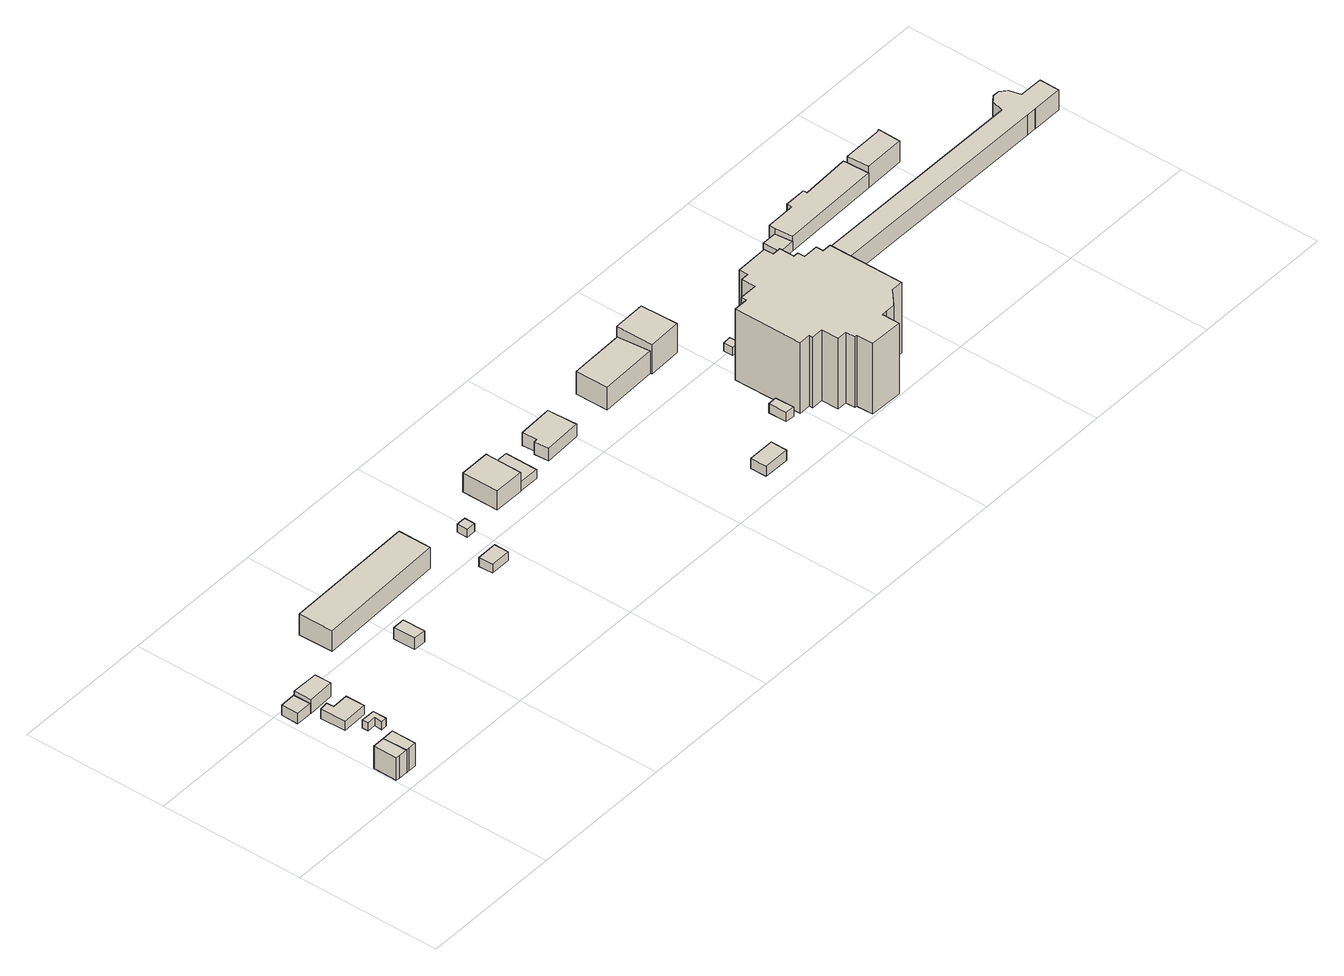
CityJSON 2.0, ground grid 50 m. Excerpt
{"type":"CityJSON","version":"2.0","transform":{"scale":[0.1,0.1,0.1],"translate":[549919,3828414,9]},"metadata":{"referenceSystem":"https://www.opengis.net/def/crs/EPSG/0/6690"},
"CityObjects":{
"building1":{"type":"Building","attributes":{"計測周辺長":25.39,"1/2500図郭":107,"区名":"平野区","町丁目名称":"瓜破南１丁目","街区番号":1,"class":"3001","usage":"411","measuredHeight":8.4,"storeysAboveGround":3,"BuildingDetailAttribute.buildingRoofEdgeArea":36.38,"BuildingDetailAttribute.buildingStructureType":"601","BuildingDetailAttribute.buildingStructureOrgType":"1","BuildingDetailAttribute.detailedUsage":"1110","BuildingDetailAttribute.specifiedBuildingCoverageRate":0.8,"BuildingDetailAttribute.surveyYear":2017,"BuildingRiverFloodingRiskAttribute.description":"10","BuildingRiverFloodingRiskAttribute.rank":"2","BuildingRiverFloodingRiskAttribute.depth":1.02,"BuildingRiverFloodingRiskAttribute.adminType":"2","BuildingRiverFloodingRiskAttribute.scale":"2","BuildingRiverFloodingRiskAttribute.duration":7.23,"BuildingIDAttribute.prefecture":"27","BuildingIDAttribute.city":"27126"},"geometry":[{"type":"Solid","lod":"1","boundaries":[[[[0,1,2,3,4]],[[3,5,6,4]],[[2,7,5,3]],[[1,8,7,2]],[[0,9,8,1]],[[4,6,9,0]],[[5,7,8,9,6]]]]}]},
"building2":{"type":"Building","attributes":{"計測周辺長":25.14,"1/2500図郭":107,"区名":"平野区","町丁目名称":"瓜破南１丁目","街区番号":1,"class":"3001","usage":"411","measuredHeight":8.4,"storeysAboveGround":3,"BuildingDetailAttribute.buildingRoofEdgeArea":34.76,"BuildingDetailAttribute.buildingStructureType":"601","BuildingDetailAttribute.buildingStructureOrgType":"1","BuildingDetailAttribute.detailedUsage":"1110","BuildingDetailAttribute.specifiedBuildingCoverageRate":0.8,"BuildingDetailAttribute.surveyYear":2017,"BuildingRiverFloodingRiskAttribute.description":"10","BuildingRiverFloodingRiskAttribute.rank":"2","BuildingRiverFloodingRiskAttribute.depth":1.02,"BuildingRiverFloodingRiskAttribute.adminType":"2","BuildingRiverFloodingRiskAttribute.scale":"2","BuildingRiverFloodingRiskAttribute.duration":7.23,"BuildingIDAttribute.prefecture":"27","BuildingIDAttribute.city":"27126"},"geometry":[{"type":"Solid","lod":"1","boundaries":[[[[10,11,12,13,14]],[[13,6,15,14]],[[12,9,6,13]],[[11,16,9,12]],[[10,17,16,11]],[[14,15,17,10]],[[6,9,16,17,15]]]]}]},
"building3":{"type":"Building","attributes":{"計測周辺長":23.14,"1/2500図郭":107,"区名":"平野区","町丁目名称":"瓜破南１丁目","街区番号":1,"class":"3001","usage":"441","measuredHeight":3.8,"storeysAboveGround":1,"BuildingDetailAttribute.buildingRoofEdgeArea":33.41,"BuildingDetailAttribute.buildingStructureType":"610","BuildingDetailAttribute.buildingStructureOrgType":"2","BuildingDetailAttribute.detailedUsage":"1520","BuildingDetailAttribute.specifiedBuildingCoverageRate":0.8,"BuildingDetailAttribute.surveyYear":2017,"BuildingRiverFloodingRiskAttribute.description":"10","BuildingRiverFloodingRiskAttribute.rank":"2","BuildingRiverFloodingRiskAttribute.depth":0.926,"BuildingRiverFloodingRiskAttribute.adminType":"2","BuildingRiverFloodingRiskAttribute.scale":"2","BuildingRiverFloodingRiskAttribute.duration":6.35,"BuildingIDAttribute.prefecture":"27","BuildingIDAttribute.city":"27126"},"geometry":[{"type":"Solid","lod":"1","boundaries":[[[[18,19,20,21]],[[20,22,23,21]],[[19,24,22,20]],[[18,25,24,19]],[[21,23,25,18]],[[22,24,25,23]]]]}]},
"building4":{"type":"Building","attributes":{"class":"3001","BuildingDetailAttribute.specifiedBuildingCoverageRate":0.8,"BuildingDetailAttribute.surveyYear":2017,"BuildingRiverFloodingRiskAttribute.description":"10","BuildingRiverFloodingRiskAttribute.rank":"2","BuildingRiverFloodingRiskAttribute.depth":0.727,"BuildingRiverFloodingRiskAttribute.adminType":"2","BuildingRiverFloodingRiskAttribute.scale":"2","BuildingRiverFloodingRiskAttribute.duration":4.22,"BuildingIDAttribute.prefecture":"27","BuildingIDAttribute.city":"27126"},"geometry":[{"type":"Solid","lod":"1","boundaries":[[[[26,27,28,29,30,31]],[[30,32,33,31]],[[29,34,32,30]],[[28,35,34,29]],[[27,36,35,28]],[[26,37,36,27]],[[31,33,37,26]],[[32,34,35,36,37,33]]]]}]},
"building5":{"type":"Building","attributes":{"計測周辺長":35.77,"1/2500図郭":107,"区名":"平野区","町丁目名称":"瓜破南１丁目","街区番号":1,"class":"3001","usage":"441","measuredHeight":3.4,"storeysAboveGround":1,"BuildingDetailAttribute.buildingRoofEdgeArea":66.25,"BuildingDetailAttribute.buildingStructureType":"610","BuildingDetailAttribute.buildingStructureOrgType":"2","BuildingDetailAttribute.detailedUsage":"1520","BuildingDetailAttribute.specifiedBuildingCoverageRate":0.8,"BuildingDetailAttribute.surveyYear":2017,"BuildingRiverFloodingRiskAttribute.description":"10","BuildingRiverFloodingRiskAttribute.rank":"2","BuildingRiverFloodingRiskAttribute.depth":0.727,"BuildingRiverFloodingRiskAttribute.adminType":"2","BuildingRiverFloodingRiskAttribute.scale":"2","BuildingRiverFloodingRiskAttribute.duration":4.22,"BuildingIDAttribute.prefecture":"27","BuildingIDAttribute.city":"27126"},"geometry":[{"type":"Solid","lod":"1","boundaries":[[[[38,39,40,41,42,43]],[[42,44,45,43]],[[41,46,44,42]],[[40,47,46,41]],[[39,48,47,40]],[[38,49,48,39]],[[43,45,49,38]],[[44,46,47,48,49,45]]]]}]},
"building6":{"type":"Building","attributes":{"計測周辺長":30.51,"1/2500図郭":107,"区名":"平野区","町丁目名称":"瓜破南１丁目","街区番号":1,"class":"3001","usage":"441","measuredHeight":5.2,"storeysAboveGround":2,"BuildingDetailAttribute.buildingRoofEdgeArea":55.5,"BuildingDetailAttribute.buildingStructureType":"610","BuildingDetailAttribute.buildingStructureOrgType":"2","BuildingDetailAttribute.detailedUsage":"1520","BuildingDetailAttribute.specifiedBuildingCoverageRate":0.8,"BuildingDetailAttribute.surveyYear":2017,"BuildingRiverFloodingRiskAttribute.description":"10","BuildingRiverFloodingRiskAttribute.rank":"2","BuildingRiverFloodingRiskAttribute.depth":0.926,"BuildingRiverFloodingRiskAttribute.adminType":"2","BuildingRiverFloodingRiskAttribute.scale":"2","BuildingRiverFloodingRiskAttribute.duration":6.35,"BuildingIDAttribute.prefecture":"27","BuildingIDAttribute.city":"27126"},"geometry":[{"type":"Solid","lod":"1","boundaries":[[[[50,51,52,53]],[[52,54,55,53]],[[51,56,54,52]],[[50,57,56,51]],[[53,55,57,50]],[[54,56,57,55]]]]}]},
"building7":{"type":"Building","attributes":{"計測周辺長":23.95,"1/2500図郭":107,"区名":"平野区","町丁目名称":"瓜破南１丁目","街区番号":2,"class":"3001","usage":"454","measuredHeight":4.3,"storeysAboveGround":1,"BuildingDetailAttribute.buildingRoofEdgeArea":32.94,"BuildingDetailAttribute.buildingStructureType":"610","BuildingDetailAttribute.buildingStructureOrgType":"2","BuildingDetailAttribute.detailedUsage":"1930","BuildingDetailAttribute.specifiedBuildingCoverageRate":0.8,"BuildingDetailAttribute.surveyYear":2017,"BuildingRiverFloodingRiskAttribute.description":"10","BuildingRiverFloodingRiskAttribute.rank":"2","BuildingRiverFloodingRiskAttribute.depth":0.919,"BuildingRiverFloodingRiskAttribute.adminType":"2","BuildingRiverFloodingRiskAttribute.scale":"2","BuildingRiverFloodingRiskAttribute.duration":6.27,"BuildingIDAttribute.prefecture":"27","BuildingIDAttribute.city":"27126"},"geometry":[{"type":"Solid","lod":"1","boundaries":[[[[58,59,60,61]],[[60,62,63,61]],[[59,64,62,60]],[[58,65,64,59]],[[61,63,65,58]],[[62,64,65,63]]]]}]},
"building8":{"type":"Building","attributes":{"計測周辺長":115.85,"1/2500図郭":107,"区名":"平野区","町丁目名称":"瓜破南１丁目","街区番号":2,"class":"3001","usage":"441","measuredHeight":7.8,"storeysAboveGround":1,"BuildingDetailAttribute.buildingRoofEdgeArea":543.55,"BuildingDetailAttribute.buildingStructureType":"610","BuildingDetailAttribute.buildingStructureOrgType":"2","BuildingDetailAttribute.detailedUsage":"1520","BuildingDetailAttribute.specifiedBuildingCoverageRate":0.8,"BuildingDetailAttribute.surveyYear":2017,"BuildingRiverFloodingRiskAttribute.description":"10","BuildingRiverFloodingRiskAttribute.rank":"2","BuildingRiverFloodingRiskAttribute.depth":0.919,"BuildingRiverFloodingRiskAttribute.adminType":"2","BuildingRiverFloodingRiskAttribute.scale":"2","BuildingRiverFloodingRiskAttribute.duration":6.27,"BuildingIDAttribute.prefecture":"27","BuildingIDAttribute.city":"27126"},"geometry":[{"type":"Solid","lod":"1","boundaries":[[[[66,67,68,69]],[[68,70,71,69]],[[67,72,70,68]],[[66,73,72,67]],[[69,71,73,66]],[[70,72,73,71]]]]}]},
"building9":{"type":"Building","attributes":{"計測周辺長":24.27,"1/2500図郭":107,"区名":"平野区","町丁目名称":"瓜破南１丁目","街区番号":2,"class":"3001","usage":"454","measuredHeight":3.3,"storeysAboveGround":1,"BuildingDetailAttribute.buildingRoofEdgeArea":35.61,"BuildingDetailAttribute.buildingStructureType":"610","BuildingDetailAttribute.buildingStructureOrgType":"2","BuildingDetailAttribute.detailedUsage":"1930","BuildingDetailAttribute.specifiedBuildingCoverageRate":0.8,"BuildingDetailAttribute.surveyYear":2017,"BuildingRiverFloodingRiskAttribute.description":"2","BuildingRiverFloodingRiskAttribute.rank":"2","BuildingRiverFloodingRiskAttribute.depth":2.98,"BuildingRiverFloodingRiskAttribute.adminType":"1","BuildingRiverFloodingRiskAttribute.scale":"1","BuildingRiverFloodingRiskAttribute.duration":94.43,"BuildingIDAttribute.prefecture":"27","BuildingIDAttribute.city":"27126"},"geometry":[{"type":"Solid","lod":"1","boundaries":[[[[74,75,76,77]],[[76,78,79,77]],[[75,80,78,76]],[[74,81,80,75]],[[77,79,81,74]],[[78,80,81,79]]]]}]},
"building10":{"type":"Building","attributes":{"計測周辺長":14.08,"1/2500図郭":107,"区名":"平野区","町丁目名称":"瓜破南１丁目","街区番号":2,"class":"3001","usage":"454","storeysAboveGround":1,"BuildingDetailAttribute.buildingRoofEdgeArea":12.35,"BuildingDetailAttribute.buildingStructureType":"610","BuildingDetailAttribute.buildingStructureOrgType":"2","BuildingDetailAttribute.detailedUsage":"1930","BuildingDetailAttribute.specifiedBuildingCoverageRate":0.8,"BuildingDetailAttribute.surveyYear":2017,"BuildingRiverFloodingRiskAttribute.description":"2","BuildingRiverFloodingRiskAttribute.rank":"2","BuildingRiverFloodingRiskAttribute.depth":2.38,"BuildingRiverFloodingRiskAttribute.adminType":"1","BuildingRiverFloodingRiskAttribute.scale":"1","BuildingRiverFloodingRiskAttribute.duration":94.43,"BuildingIDAttribute.prefecture":"27","BuildingIDAttribute.city":"27126"},"geometry":[{"type":"Solid","lod":"1","boundaries":[[[[82,83,84,85]],[[84,86,87,85]],[[83,88,86,84]],[[82,89,88,83]],[[85,87,89,82]],[[86,88,89,87]]]]}]},
"building11":{"type":"Building","attributes":{"計測周辺長":60.97,"1/2500図郭":107,"区名":"平野区","町丁目名称":"瓜破南１丁目","街区番号":2,"class":"3001","usage":"401","measuredHeight":7.1,"storeysAboveGround":2,"BuildingDetailAttribute.buildingRoofEdgeArea":215.8,"BuildingDetailAttribute.buildingStructureType":"610","BuildingDetailAttribute.buildingStructureOrgType":"2","BuildingDetailAttribute.detailedUsage":"1310","BuildingDetailAttribute.specifiedBuildingCoverageRate":0.8,"BuildingDetailAttribute.surveyYear":2017,"BuildingRiverFloodingRiskAttribute.description":"2","BuildingRiverFloodingRiskAttribute.rank":"3","BuildingRiverFloodingRiskAttribute.depth":3.16,"BuildingRiverFloodingRiskAttribute.adminType":"1","BuildingRiverFloodingRiskAttribute.scale":"1","BuildingRiverFloodingRiskAttribute.duration":80.62,"BuildingIDAttribute.prefecture":"27","BuildingIDAttribute.city":"27126"},"geometry":[{"type":"Solid","lod":"1","boundaries":[[[[90,91,92,93,94]],[[93,95,96,94]],[[92,97,95,93]],[[91,98,97,92]],[[90,99,98,91]],[[94,96,99,90]],[[95,97,98,99,96]]]]}]},
"building12":{"type":"Building","attributes":{"計測周辺長":60.97,"1/2500図郭":107,"区名":"平野区","町丁目名称":"瓜破南１丁目","街区番号":2,"class":"3003","usage":"401","measuredHeight":3.3,"storeysAboveGround":2,"BuildingDetailAttribute.buildingRoofEdgeArea":215.8,"BuildingDetailAttribute.buildingStructureType":"610","BuildingDetailAttribute.buildingStructureOrgType":"2","BuildingDetailAttribute.detailedUsage":"1310","BuildingDetailAttribute.specifiedBuildingCoverageRate":0.8,"BuildingDetailAttribute.surveyYear":2017,"BuildingRiverFloodingRiskAttribute.description":"2","BuildingRiverFloodingRiskAttribute.rank":"3","BuildingRiverFloodingRiskAttribute.depth":3.36,"BuildingRiverFloodingRiskAttribute.adminType":"1","BuildingRiverFloodingRiskAttribute.scale":"1","BuildingRiverFloodingRiskAttribute.duration":80.62,"BuildingIDAttribute.prefecture":"27","BuildingIDAttribute.city":"27126"},"geometry":[{"type":"Solid","lod":"1","boundaries":[[[[100,101,102,103]],[[102,104,105,103]],[[101,106,104,102]],[[100,107,106,101]],[[103,105,107,100]],[[104,106,107,105]]]]}]},
"building13":{"type":"Building","attributes":{"計測周辺長":47,"1/2500図郭":107,"区名":"平野区","町丁目名称":"瓜破南１丁目","街区番号":2,"class":"3001","usage":"401","measuredHeight":4.8,"storeysAboveGround":1,"BuildingDetailAttribute.buildingRoofEdgeArea":130.23,"BuildingDetailAttribute.buildingStructureType":"610","BuildingDetailAttribute.buildingStructureOrgType":"2","BuildingDetailAttribute.detailedUsage":"1370","BuildingDetailAttribute.specifiedBuildingCoverageRate":0.8,"BuildingDetailAttribute.surveyYear":2017,"BuildingRiverFloodingRiskAttribute.description":"2","BuildingRiverFloodingRiskAttribute.rank":"3","BuildingRiverFloodingRiskAttribute.depth":3.13,"BuildingRiverFloodingRiskAttribute.adminType":"1","BuildingRiverFloodingRiskAttribute.scale":"1","BuildingRiverFloodingRiskAttribute.duration":87.33,"BuildingIDAttribute.prefecture":"27","BuildingIDAttribute.city":"27126"},"geometry":[{"type":"Solid","lod":"1","boundaries":[[[[108,109,110,111,112,113]],[[112,114,115,113]],[[111,116,114,112]],[[110,117,116,111]],[[109,118,117,110]],[[108,119,118,109]],[[113,115,119,108]],[[114,116,117,118,119,115]]]]}]},
"building14":{"type":"Building","attributes":{"計測周辺長":29.8,"1/2500図郭":107,"区名":"平野区","町丁目名称":"瓜破南１丁目","街区番号":2,"class":"3001","usage":"454","measuredHeight":3.8,"storeysAboveGround":1,"BuildingDetailAttribute.buildingRoofEdgeArea":52.3,"BuildingDetailAttribute.buildingStructureType":"610","BuildingDetailAttribute.buildingStructureOrgType":"2","BuildingDetailAttribute.detailedUsage":"1930","BuildingDetailAttribute.specifiedBuildingCoverageRate":0.8,"BuildingDetailAttribute.surveyYear":2017,"BuildingRiverFloodingRiskAttribute.description":"2","BuildingRiverFloodingRiskAttribute.rank":"2","BuildingRiverFloodingRiskAttribute.depth":2.86,"BuildingRiverFloodingRiskAttribute.adminType":"1","BuildingRiverFloodingRiskAttribute.scale":"1","BuildingRiverFloodingRiskAttribute.duration":66.55,"BuildingIDAttribute.prefecture":"27","BuildingIDAttribute.city":"27126"},"geometry":[{"type":"Solid","lod":"1","boundaries":[[[[120,121,122,123]],[[122,124,125,123]],[[121,126,124,122]],[[120,127,126,121]],[[123,125,127,120]],[[124,126,127,125]]]]}]},
"building15":{"type":"Building","attributes":{"計測周辺長":62.05,"1/2500図郭":107,"区名":"平野区","町丁目名称":"瓜破南１丁目","街区番号":2,"class":"3001","usage":"401","measuredHeight":8.5,"storeysAboveGround":2,"BuildingDetailAttribute.buildingRoofEdgeArea":222.31,"BuildingDetailAttribute.buildingStructureType":"610","BuildingDetailAttribute.buildingStructureOrgType":"2","BuildingDetailAttribute.detailedUsage":"1370","BuildingDetailAttribute.specifiedBuildingCoverageRate":0.8,"BuildingDetailAttribute.surveyYear":2017,"BuildingRiverFloodingRiskAttribute.description":"2","BuildingRiverFloodingRiskAttribute.rank":"2","BuildingRiverFloodingRiskAttribute.depth":3,"BuildingRiverFloodingRiskAttribute.adminType":"1","BuildingRiverFloodingRiskAttribute.scale":"1","BuildingRiverFloodingRiskAttribute.duration":62.7,"BuildingIDAttribute.prefecture":"27","BuildingIDAttribute.city":"27126"},"geometry":[{"type":"Solid","lod":"1","boundaries":[[[[128,129,130,131]],[[130,132,133,131]],[[129,134,132,130]],[[128,135,134,129]],[[131,133,135,128]],[[132,134,135,133]]]]}]},
"building16":{"type":"Building","attributes":{"計測周辺長":19.04,"1/2500図郭":107,"区名":"平野区","町丁目名称":"瓜破南１丁目","街区番号":2,"class":"3001","usage":"422","measuredHeight":3.4,"storeysAboveGround":1,"BuildingDetailAttribute.buildingRoofEdgeArea":19.87,"BuildingDetailAttribute.buildingStructureType":"610","BuildingDetailAttribute.buildingStructureOrgType":"2","BuildingDetailAttribute.detailedUsage":"1415","BuildingDetailAttribute.specifiedBuildingCoverageRate":0.8,"BuildingDetailAttribute.surveyYear":2017,"BuildingRiverFloodingRiskAttribute.description":"2","BuildingRiverFloodingRiskAttribute.rank":"2","BuildingRiverFloodingRiskAttribute.depth":2.79,"BuildingRiverFloodingRiskAttribute.adminType":"1","BuildingRiverFloodingRiskAttribute.scale":"1","BuildingRiverFloodingRiskAttribute.duration":63.68,"BuildingIDAttribute.prefecture":"27","BuildingIDAttribute.city":"27126"},"geometry":[{"type":"Solid","lod":"1","boundaries":[[[[136,137,138,139]],[[138,140,141,139]],[[137,142,140,138]],[[136,143,142,137]],[[139,141,143,136]],[[140,142,143,141]]]]}]},
"building17":{"type":"Building","attributes":{"計測周辺長":49.48,"1/2500図郭":107,"区名":"平野区","町丁目名称":"瓜破南１丁目","街区番号":2,"class":"3002","usage":"401","measuredHeight":10.9,"storeysAboveGround":3,"BuildingDetailAttribute.buildingRoofEdgeArea":152.38,"BuildingDetailAttribute.buildingStructureType":"610","BuildingDetailAttribute.buildingStructureOrgType":"2","BuildingDetailAttribute.detailedUsage":"1310","BuildingDetailAttribute.specifiedBuildingCoverageRate":0.8,"BuildingDetailAttribute.surveyYear":2017,"BuildingRiverFloodingRiskAttribute.description":"2","BuildingRiverFloodingRiskAttribute.rank":"2","BuildingRiverFloodingRiskAttribute.depth":2.9,"BuildingRiverFloodingRiskAttribute.adminType":"1","BuildingRiverFloodingRiskAttribute.scale":"1","BuildingRiverFloodingRiskAttribute.duration":62.7,"BuildingIDAttribute.prefecture":"27","BuildingIDAttribute.city":"27126"},"geometry":[{"type":"Solid","lod":"1","boundaries":[[[[144,145,146,147]],[[146,148,149,147]],[[145,150,148,146]],[[144,151,150,145]],[[147,149,151,144]],[[148,150,151,149]]]]}]},
"building18":{"type":"Building","attributes":{"計測周辺長":13.02,"1/2500図郭":107,"区名":"平野区","町丁目名称":"瓜破南１丁目","街区番号":2,"class":"3001","usage":"422","storeysAboveGround":1,"BuildingDetailAttribute.buildingRoofEdgeArea":10.53,"BuildingDetailAttribute.buildingStructureType":"610","BuildingDetailAttribute.buildingStructureOrgType":"2","BuildingDetailAttribute.detailedUsage":"1415","BuildingDetailAttribute.specifiedBuildingCoverageRate":0.8,"BuildingDetailAttribute.surveyYear":2017,"BuildingRiverFloodingRiskAttribute.description":"2","BuildingRiverFloodingRiskAttribute.rank":"3","BuildingRiverFloodingRiskAttribute.depth":3.1,"BuildingRiverFloodingRiskAttribute.adminType":"1","BuildingRiverFloodingRiskAttribute.scale":"1","BuildingRiverFloodingRiskAttribute.duration":63.82,"BuildingIDAttribute.prefecture":"27","BuildingIDAttribute.city":"27126"},"geometry":[{"type":"Solid","lod":"1","boundaries":[[[[152,153,154,155]],[[154,156,157,155]],[[153,158,156,154]],[[152,159,158,153]],[[155,157,159,152]],[[156,158,159,157]]]]}]},
"building19":{"type":"Building","attributes":{"計測周辺長":189.08,"1/2500図郭":107,"区名":"平野区","町丁目名称":"瓜破南１丁目","街区番号":2,"class":"3002","usage":"422","measuredHeight":26.5,"storeysAboveGround":5,"BuildingDetailAttribute.buildingRoofEdgeArea":1448.42,"BuildingDetailAttribute.buildingStructureType":"603","BuildingDetailAttribute.buildingStructureOrgType":"3","BuildingDetailAttribute.detailedUsage":"1415","BuildingDetailAttribute.specifiedBuildingCoverageRate":0.8,"BuildingDetailAttribute.surveyYear":2017,"BuildingRiverFloodingRiskAttribute.description":"10","BuildingRiverFloodingRiskAttribute.rank":"2","BuildingRiverFloodingRiskAttribute.depth":0.616,"BuildingRiverFloodingRiskAttribute.adminType":"2","BuildingRiverFloodingRiskAttribute.scale":"2","BuildingRiverFloodingRiskAttribute.duration":2.7,"BuildingIDAttribute.prefecture":"27","BuildingIDAttribute.city":"27126"},"geometry":[{"type":"Solid","lod":"1","boundaries":[[[[160,161,162,163,164,165,166,167,168,169,170,171,172,173,174,175,176,177,178,179,180,181,182,183,184,185,186,187,188,189,190]],[[189,191,192,190]],[[188,193,191,189]],[[187,194,193,188]],[[186,195,194,187]],[[185,196,195,186]],[[184,197,196,185]],[[183,198,197,184]],[[182,199,198,183]],[[181,200,199,182]],[[180,201,200,181]],[[179,202,201,180]],[[178,203,202,179]],[[177,204,203,178]],[[176,205,204,177]],[[175,206,205,176]],[[174,207,206,175]],[[173,208,207,174]],[[172,209,208,173]],[[171,210,209,172]],[[170,211,210,171]],[[169,212,211,170]],[[168,213,212,169]],[[167,214,213,168]],[[166,215,214,167]],[[165,216,215,166]],[[164,217,216,165]],[[163,218,217,164]],[[162,219,218,163]],[[161,220,219,162]],[[160,221,220,161]],[[190,192,221,160]],[[191,193,194,195,196,197,198,199,200,201,202,203,204,205,206,207,208,209,210,211,212,213,214,215,216,217,218,219,220,221,192]]]]}]},
"building20":{"type":"Building","attributes":{"計測周辺長":102.21,"1/2500図郭":107,"区名":"平野区","町丁目名称":"瓜破南１丁目","街区番号":3,"class":"3001","usage":"441","measuredHeight":3.5,"storeysAboveGround":1,"BuildingDetailAttribute.buildingRoofEdgeArea":349.62,"BuildingDetailAttribute.buildingStructureType":"610","BuildingDetailAttribute.buildingStructureOrgType":"2","BuildingDetailAttribute.detailedUsage":"1510","BuildingDetailAttribute.specifiedBuildingCoverageRate":0.8,"BuildingDetailAttribute.surveyYear":2017,"BuildingRiverFloodingRiskAttribute.description":"2","BuildingRiverFloodingRiskAttribute.rank":"2","BuildingRiverFloodingRiskAttribute.depth":2.69,"BuildingRiverFloodingRiskAttribute.adminType":"1","BuildingRiverFloodingRiskAttribute.scale":"1","BuildingRiverFloodingRiskAttribute.duration":45.65,"BuildingIDAttribute.prefecture":"27","BuildingIDAttribute.city":"27126"},"geometry":[{"type":"Solid","lod":"1","boundaries":[[[[222,223,224,225,226]],[[225,227,228,226]],[[224,229,227,225]],[[223,230,229,224]],[[222,231,230,223]],[[226,228,231,222]],[[227,229,230,231,228]]]]}]},
"building21":{"type":"Building","attributes":{"計測周辺長":102.21,"1/2500図郭":107,"区名":"平野区","町丁目名称":"瓜破南１丁目","街区番号":3,"class":"3001","usage":"441","measuredHeight":5.7,"storeysAboveGround":1,"BuildingDetailAttribute.buildingRoofEdgeArea":349.62,"BuildingDetailAttribute.buildingStructureType":"610","BuildingDetailAttribute.buildingStructureOrgType":"2","BuildingDetailAttribute.detailedUsage":"1510","BuildingDetailAttribute.specifiedBuildingCoverageRate":0.8,"BuildingDetailAttribute.surveyYear":2017,"BuildingRiverFloodingRiskAttribute.description":"10","BuildingRiverFloodingRiskAttribute.rank":"1","BuildingRiverFloodingRiskAttribute.depth":0.031,"BuildingRiverFloodingRiskAttribute.adminType":"2","BuildingRiverFloodingRiskAttribute.scale":"2","BuildingRiverFloodingRiskAttribute.duration":0,"BuildingIDAttribute.prefecture":"27","BuildingIDAttribute.city":"27126"},"geometry":[{"type":"Solid","lod":"1","boundaries":[[[[232,226,225,233,234,235,236,237,238,239]],[[238,240,241,239]],[[237,242,240,238]],[[236,243,242,237]],[[235,244,243,236]],[[234,245,244,235]],[[233,246,245,234]],[[225,247,246,233]],[[226,248,247,225]],[[232,249,248,226]],[[239,241,249,232]],[[240,242,243,244,245,246,247,248,249,241]]]]}]},
"building22":{"type":"Building","attributes":{"計測周辺長":43.1,"1/2500図郭":107,"区名":"平野区","町丁目名称":"瓜破南１丁目","街区番号":3,"class":"3001","usage":"441","measuredHeight":7.9,"storeysAboveGround":2,"BuildingDetailAttribute.buildingRoofEdgeArea":113.06,"BuildingDetailAttribute.buildingStructureType":"610","BuildingDetailAttribute.buildingStructureOrgType":"2","BuildingDetailAttribute.detailedUsage":"1510","BuildingDetailAttribute.specifiedBuildingCoverageRate":0.8,"BuildingDetailAttribute.surveyYear":2017,"BuildingRiverFloodingRiskAttribute.description":"10","BuildingRiverFloodingRiskAttribute.rank":"1","BuildingRiverFloodingRiskAttribute.depth":0.031,"BuildingRiverFloodingRiskAttribute.adminType":"2","BuildingRiverFloodingRiskAttribute.scale":"2","BuildingRiverFloodingRiskAttribute.duration":0,"BuildingIDAttribute.prefecture":"27","BuildingIDAttribute.city":"27126"},"geometry":[{"type":"Solid","lod":"1","boundaries":[[[[250,251,252,253,254]],[[253,255,256,254]],[[252,257,255,253]],[[251,258,257,252]],[[250,259,258,251]],[[254,256,259,250]],[[255,257,258,259,256]]]]}]},
"building23":{"type":"Building","attributes":{"計測周辺長":677.42,"1/2500図郭":107,"区名":"平野区","町丁目名称":"瓜破南１丁目","街区番号":3,"class":"3003","usage":"452","measuredHeight":7.4,"storeysAboveGround":7,"BuildingDetailAttribute.buildingRoofEdgeArea":13074.45,"BuildingDetailAttribute.buildingStructureType":"603","BuildingDetailAttribute.buildingStructureOrgType":"3","BuildingDetailAttribute.detailedUsage":"1620","BuildingDetailAttribute.specifiedBuildingCoverageRate":0.6,"BuildingDetailAttribute.surveyYear":2017,"BuildingRiverFloodingRiskAttribute.description":"10","BuildingRiverFloodingRiskAttribute.rank":"2","BuildingRiverFloodingRiskAttribute.depth":0.538,"BuildingRiverFloodingRiskAttribute.adminType":"2","BuildingRiverFloodingRiskAttribute.scale":"2","BuildingRiverFloodingRiskAttribute.duration":1.27,"BuildingIDAttribute.prefecture":"27","BuildingIDAttribute.city":"27126"},"geometry":[{"type":"Solid","lod":"1","boundaries":[[[[260,261,262,263,264,265,266,267,268,269,270,271,272]],[[271,273,274,272]],[[270,275,273,271]],[[269,276,275,270]],[[268,277,276,269]],[[267,278,277,268]],[[266,279,278,267]],[[265,280,279,266]],[[264,281,280,265]],[[263,282,281,264]],[[262,283,282,263]],[[261,284,283,262]],[[260,285,284,261]],[[272,274,285,260]],[[273,275,276,277,278,279,280,281,282,283,284,285,274]]]]}]}
},
"vertices":[
[50,52,9],[17,53,9],[5,53,9],[6,136,9],[49,136,9],[6,136,93],[49,136,93],[5,53,93],[17,53,93],[50,52,93],
[90,52,8],[60,52,8],[50,52,8],[49,136,8],[91,137,8],[91,137,93],[60,52,93],[90,52,93],
[75,486,12],[76,426,12],[19,426,12],[20,485,12],[19,426,50],[20,485,50],[76,426,50],[75,486,50],
[151,225,10],[152,252,10],[123,252,10],[123,273,10],[172,272,10],[171,225,10],[172,272,40],[171,225,40],[123,273,40],[123,252,40],[152,252,40],[151,225,40],
[79,391,11],[111,394,11],[112,369,11],[169,370,11],[170,305,11],[82,302,11],[170,305,46],[82,302,46],[169,370,46],[112,369,46],[111,394,46],[79,391,46],
[80,489,10],[173,487,10],[174,430,10],[81,426,10],[174,430,61],[81,426,61],[173,487,61],[80,489,61],
[486,374,8],[485,450,8],[528,450,8],[529,373,8],[528,450,51],[529,373,51],[485,450,51],[486,374,51],
[329,671,9],[791,678,9],[791,563,9],[331,551,9],[791,563,87],[331,551,87],[791,678,87],[329,671,87],
[887,413,8],[886,462,8],[958,463,8],[958,413,8],[958,463,41],[958,413,41],[886,462,41],[887,413,41],
[962,566,10],[962,603,10],[996,603,10],[995,566,10],[996,603,40],[995,566,40],[962,603,40],[962,566,40],
[1218,576,7],[1112,577,7],[1113,704,7],[1219,704,7],[1219,689,7],[1219,704,78],[1219,689,78],[1113,704,78],[1112,577,78],[1218,576,78],
[1290,689,9],[1289,576,9],[1218,576,9],[1219,689,9],[1218,576,42],[1219,689,42],[1289,576,42],[1290,689,42],
[1363,644,14],[1374,645,14],[1372,696,14],[1495,701,14],[1499,599,14],[1366,594,14],[1499,599,61],[1366,594,61],[1495,701,61],[1372,696,61],[1374,645,61],[1363,644,61],
[1709,74,7],[1709,130,7],[1802,130,7],[1801,73,7],[1802,130,45],[1801,73,45],[1709,130,45],[1709,74,45],
[1643,717,15],[1835,721,15],[1846,609,15],[1644,604,15],[1846,609,100],[1644,604,100],[1835,721,100],[1643,717,100],
[1930,178,10],[1929,241,10],[1959,241,10],[1962,176,10],[1959,241,45],[1962,176,45],[1929,241,45],[1930,178,45],
[1848,734,15],[1962,736,15],[1966,607,15],[1848,603,15],[1966,607,124],[1848,603,124],[1962,736,124],[1848,734,124],
[2060,479,10],[2059,512,10],[2089,514,10],[2090,478,10],[2089,514,40],[2090,478,40],[2059,512,40],[2060,479,40],
[2244,65,10],[2227,65,10],[2227,4,10],[2111,7,10],[2109,64,10],[2102,64,10],[2100,98,10],[2066,98,10],[2065,158,10],[2024,157,10],[2024,170,10],[1983,169,10],[1981,407,10],[2032,407,10],[2032,426,10],[2095,426,10],[2095,475,10],[2122,475,10],[2122,506,10],[2238,508,10],[2239,475,10],[2268,475,10],[2268,423,10],[2286,423,10],[2286,399,10],[2339,399,10],[2339,373,10],[2370,373,10],[2371,112,10],[2329,112,10],[2277,65,10],[2329,112,275],[2277,65,275],[2371,112,275],[2370,373,275],[2339,373,275],[2339,399,275],[2286,399,275],[2286,423,275],[2268,423,275],[2268,475,275],[2239,475,275],[2238,508,275],[2122,506,275],[2122,475,275],[2095,475,275],[2095,426,275],[2032,426,275],[2032,407,275],[1981,407,275],[1983,169,275],[2024,170,275],[2024,157,275],[2065,158,275],[2066,98,275],[2100,98,275],[2102,64,275],[2109,64,275],[2111,7,275],[2227,4,275],[2227,65,275],[2244,65,275],
[2463,630,14],[2463,693,14],[2470,693,14],[2515,693,14],[2521,631,14],[2515,693,50],[2521,631,50],[2470,693,50],[2463,693,50],[2463,630,50],
[2873,637,14],[2515,714,14],[2620,715,14],[2620,733,14],[2695,734,14],[2696,720,14],[2869,727,14],[2870,714,14],[2869,727,70],[2870,714,70],[2696,720,70],[2695,734,70],[2620,733,70],[2620,715,70],[2515,714,70],[2515,693,70],[2521,631,70],[2873,637,70],
[3016,639,15],[2873,637,15],[2870,714,15],[3007,715,15],[3018,718,15],[3007,715,94],[3018,718,94],[2870,714,94],[2873,637,94],[3016,639,94],
[2523,435,12],[2519,508,12],[3312,504,12],[3326,548,12],[3346,563,12],[3370,563,12],[3391,545,12],[3402,504,12],[3484,503,12],[3483,433,12],[3376,433,12],[3374,433,12],[3341,433,12],[3374,433,86],[3341,433,86],[3376,433,86],[3483,433,86],[3484,503,86],[3402,504,86],[3391,545,86],[3370,563,86],[3346,563,86],[3326,548,86],[3312,504,86],[2519,508,86],[2523,435,86]
]}
